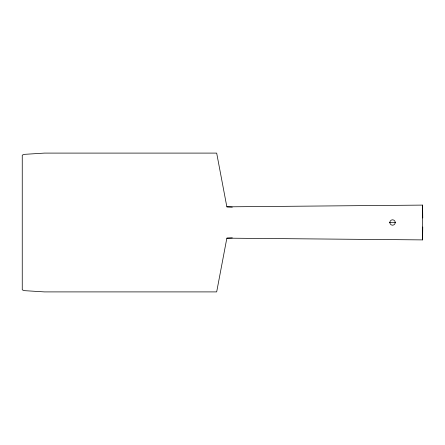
<?xml version="1.0" encoding="UTF-8"?>
<svg xmlns="http://www.w3.org/2000/svg" width="445" height="445" viewBox="0 0 445 445"><rect width="100%" height="100%" fill="white"/><g stroke="black" fill="none" stroke-linecap="round" stroke-linejoin="round"><path stroke-width="0.67" d="M422.75 227.006L422.6 239.899L226.855 238.158L216.676 291.903L44.494 291.903L24.141 290.635L22.25 289.845L22.25 155.155L24.141 154.365L44.494 153.097L216.676 153.097L226.855 206.842L232.307 207.148M226.855 206.842L422.6 205.101L422.6 239.899M226.855 238.158L232.307 237.853M389.325 222.5L395.555 222.5M422.6 205.101L422.75 217.994M395.26 222.5L394.899 223.857L393.908 224.853L392.546 225.22L391.188 224.853L390.193 223.857L389.826 222.5L390.193 221.143L391.188 220.147L392.546 219.78L393.908 220.147L394.899 221.143L395.26 222.5"/></g></svg>
